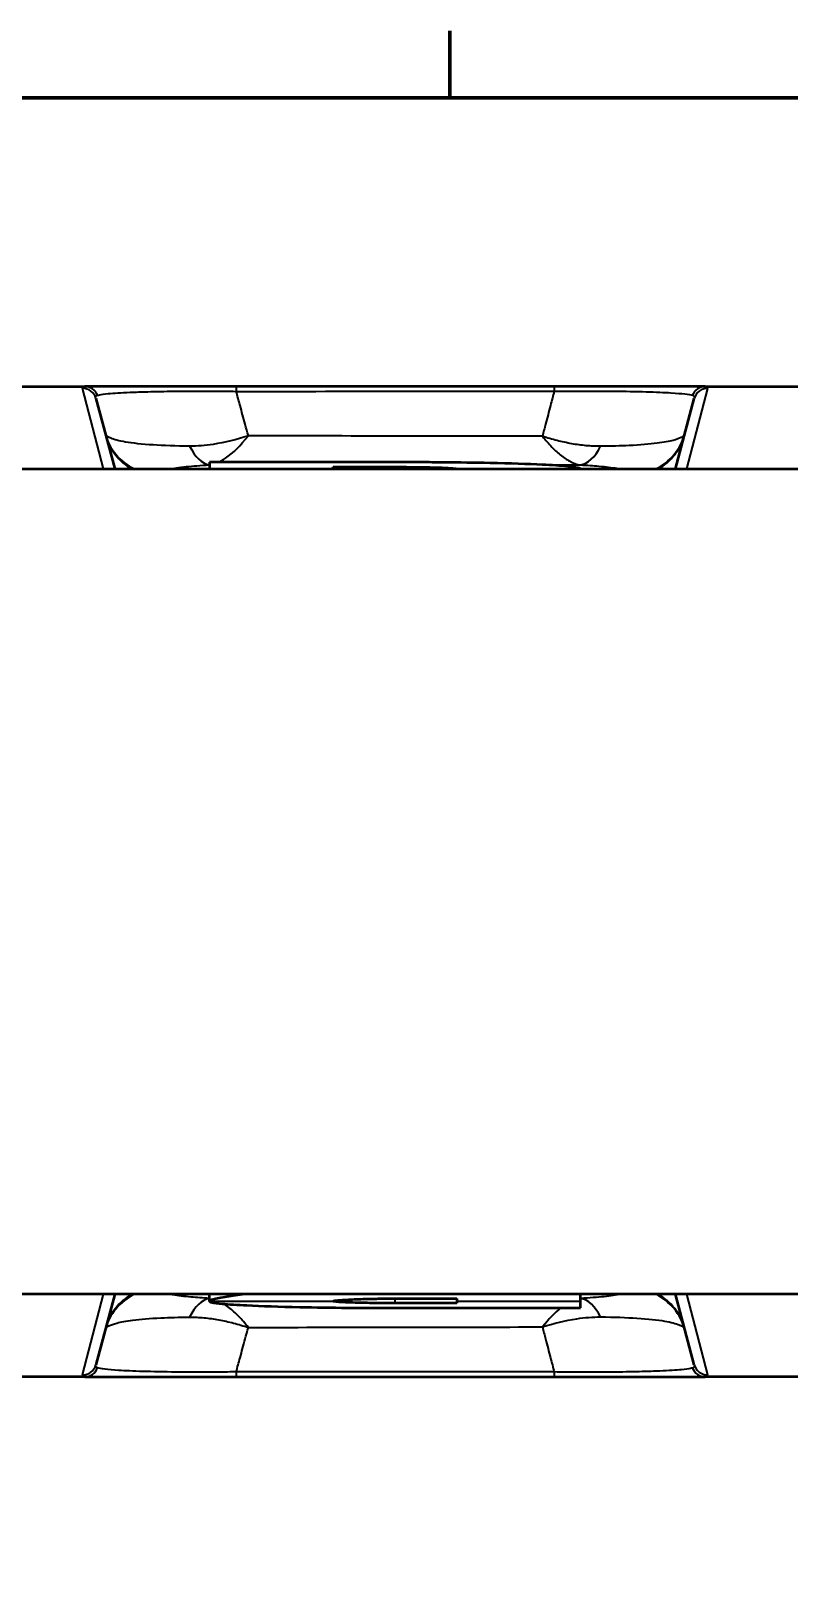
# Model space of a CAD drawing. Header units: millimetres. Extents: x 0 to 1485, y 0 to 1050.
# Drawn here: x 867.1 to 977.5, y 811.3 to 1034.7 of the extents above; entities that cross this region are included whole.
import ezdxf

# ---------------------------------------------------------------- set-up
doc = ezdxf.new("R2010")
doc.units = ezdxf.units.MM
doc.header["$LTSCALE"] = 2.5
for name, color, linetype, lineweight in [('Rahmen (ISO)', 7, 'Continuous', 70), ('Sichtbar (ISO)', 7, 'Continuous', 50), ('Sichtbar schmal (ISO)', 7, 'Continuous', 35)]:
    doc.layers.add(name, color=color, linetype=linetype, lineweight=lineweight)

# ---------------------------------------------------------------- blocks, each defined once
blk = doc.blocks.new('Ränder Standardrahmen')
at = {"layer": 'Rahmen (ISO)'}
blk.add_line((371.25, 410), (371.25, 413.9), dxfattribs=at)
at = {"layer": 'Rahmen (ISO)', "flags": 128}
blk.add_lwpolyline([(10, 10), (10, 410), (584, 410), (584, 10), (10, 10)], dxfattribs=at)

msp = doc.modelspace()

# ---------------------------------------------------------------- linework, layer by layer
at = {"layer": 'Sichtbar (ISO)'}
for p, q in [((859.304, 983.024), (875.01, 983.024)), ((897.042, 983.024), (875.01, 983.024)), ((876.611, 981.286), (879.361, 971.024)), ((943.301, 983.024), (897.042, 983.024)), ((965.267, 983.024), (943.301, 983.024)), ((960.93, 971.024), (963.677, 981.273)), ((965.267, 983.024), (981.048, 983.024)), ((893.146, 971.996), (893.146, 971.024)), ((856.465, 971.024), (983.827, 971.024)), ((911.146, 971.024), (911.146, 971.318)), ((947.146, 971.028), (947.146, 971.024)), ((983.827, 851.024), (856.465, 851.024)), ((879.361, 851.024), (876.611, 840.761)), ((893.146, 850.019), (893.146, 851.024)), ((929.146, 850.407), (929.146, 850.03)), ((929.146, 850.03), (929.146, 849.725)), ((947.146, 850.03), (947.146, 851.024)), ((947.146, 849.04), (947.146, 850.03)), ((963.677, 840.774), (960.93, 851.024)), ((875.01, 839.024), (859.304, 839.024)), ((875.01, 839.024), (897.042, 839.024)), ((897.042, 839.024), (943.301, 839.024)), ((943.301, 839.024), (965.267, 839.024)), ((981.048, 839.024), (965.267, 839.024))]:
    msp.add_line(p, q, dxfattribs=at)
for points in [[(921.946, 972.001), (912.346, 971.999), (902.746, 971.998), (893.146, 971.996)], [(911.146, 971.318), (914.146, 971.318), (917.146, 971.318), (920.146, 971.319)], [(918.346, 849.044), (927.946, 849.043), (937.546, 849.041), (947.146, 849.04)], [(920.146, 850.408), (923.146, 850.407), (926.146, 850.407), (929.146, 850.407)], [(929.146, 849.725), (926.146, 849.725), (923.146, 849.725), (920.146, 849.726)]]:
    msp.add_open_spline(points, degree=3, dxfattribs=at)
for points, knots in [([(947.146, 971.024), (947.152, 971.085), (947.009, 971.145), (946.404, 971.274), (945.881, 971.34), (944.237, 971.495), (942.918, 971.575), (939.473, 971.74), (936.9, 971.823), (931.749, 971.931), (929.442, 971.962), (926.091, 971.989), (925.024, 971.995), (923.288, 972), (922.617, 972.001), (921.946, 972.001)], [0.0040662, 0.0040662, 0.0040662, 0.0040662, 0.2307837, 0.2307837, 0.5157258, 0.5157258, 0.986415, 0.986415, 1.7098192, 1.7098192, 2.2592469, 2.2592469, 2.5139388, 2.5139388, 2.673971, 2.673971, 2.673971, 2.673971]), ([(920.146, 971.319), (921.012, 971.319), (921.893, 971.315), (923.669, 971.297), (924.594, 971.283), (926.621, 971.235), (927.46, 971.202), (928.324, 971.15), (928.666, 971.126), (928.982, 971.084), (929.051, 971.071), (929.131, 971.047), (929.149, 971.035), (929.145, 971.024)], [0, 0, 0, 0, 0.2597299, 0.2597299, 0.537348, 0.537348, 0.9017254, 0.9017254, 1.0815882, 1.0815882, 1.14996, 1.14996, 1.208441, 1.208441, 1.208441, 1.208441]), ([(893.148, 850.03), (893.129, 849.968), (893.264, 849.908), (893.858, 849.779), (894.369, 849.714), (895.974, 849.56), (897.261, 849.48), (900.693, 849.313), (903.306, 849.228), (908.543, 849.117), (910.885, 849.084), (914.282, 849.057), (915.361, 849.05), (917.074, 849.045), (917.71, 849.044), (918.346, 849.044)], [0, 0, 0, 0, 0.2304565, 0.2304565, 0.5127823, 0.5127823, 0.9755458, 0.9755458, 1.7085299, 1.7085299, 2.2630191, 2.2630191, 2.5191586, 2.5191586, 2.6699843, 2.6699843, 2.6699843, 2.6699843]), ([(898.267, 851.024), (897.275, 850.9), (896.41, 850.776), (894.863, 850.526), (894.142, 850.387), (893.356, 850.174), (893.167, 850.095), (893.148, 850.03)], [2.1044935, 2.1044935, 2.1044935, 2.1044935, 2.5041395, 2.5041395, 2.9606221, 2.9606221, 3.2786359, 3.2786359, 3.2786359, 3.2786359]), ([(920.146, 849.726), (919.277, 849.726), (918.393, 849.73), (916.606, 849.748), (915.674, 849.762), (913.613, 849.812), (912.779, 849.846), (911.944, 849.897), (911.615, 849.92), (911.302, 849.963), (911.23, 849.976), (911.148, 850.003), (911.136, 850.017), (911.154, 850.03)], [0, 0, 0, 0, 0.2606027, 0.2606027, 0.5404352, 0.5404352, 0.9139445, 0.9139445, 1.096739, 1.096739, 1.1731638, 1.1731638, 1.244949, 1.244949, 1.244949, 1.244949]), ([(911.154, 850.03), (911.175, 850.047), (911.242, 850.064), (911.45, 850.1), (911.622, 850.123), (912.26, 850.183), (912.758, 850.218), (914.13, 850.292), (914.993, 850.325), (916.526, 850.368), (917.253, 850.383), (918.693, 850.403), (919.424, 850.408), (920.146, 850.408)], [0, 0, 0, 0, 0.0631366, 0.0631366, 0.1344718, 0.1344718, 0.23121879, 0.23121879, 0.35417305, 0.35417305, 0.46012346, 0.46012346, 0.56551488, 0.56551488, 0.56551488, 0.56551488])]:
    msp.add_open_spline(points, degree=3, knots=knots, dxfattribs=at)
at = {"layer": 'Sichtbar schmal (ISO)'}
for p, q in [((877.735, 971.024), (874.68, 982.761)), ((965.609, 982.748), (962.557, 971.024)), ((920.146, 971.319), (920.146, 971.024)), ((874.68, 839.287), (877.735, 851.024)), ((920.146, 849.726), (920.146, 850.408)), ((962.557, 851.024), (965.609, 839.3))]:
    msp.add_line(p, q, dxfattribs=at)
for centre, major_axis, ratio, start_param, end_param in [((874.68, 980.768), (1.932, 0.518), 0.9959774, 0, 1.3100029), ((875.01, 981.024), (0, 2), 0.9898016, 5.0803408, 6.2831853), ((897.042, 981.024), (0, 2), 0.0002131, 6.2831849, 7.1534616), ((943.301, 981.024), (0, 2), 0.0002094, 0, 0.8622262), ((965.267, 981.024), (0, 2), 0.9895103, 0, 1.200009), ((965.609, 980.756), (-1.932, 0.518), 0.9957749, 4.9731318, 6.2831853), ((885.718, 978.211), (-7.727, -2.071), 0.9965156, 0, 0.8602441), ((885.775, 977.998), (-7.727, -2.071), 0.9965155, 0, 0.8019177), ((893.212, 979.594), (0.394, -7.99), 0.5185536, 5.4024209, 6.1723324), ((947.094, 979.597), (-0.396, -7.99), 0.5209301, 0.095202, 0.8756164), ((954.571, 978.2), (7.727, -2.071), 0.996461, 5.4260992, 6.2831853), ((954.517, 977.997), (7.727, -2.071), 0.9964611, 5.4812942, 6.2831853), ((885.718, 843.836), (-7.727, 2.071), 0.9965156, 5.4229412, 6.2831853), ((885.775, 844.05), (-7.727, 2.071), 0.9965155, 5.4812676, 6.2831853), ((893.212, 842.453), (0.394, 7.99), 0.5185536, 0.1108529, 0.8807644), ((947.094, 842.451), (-0.396, 7.99), 0.5209301, 5.4075689, 6.1761222), ((954.571, 843.848), (7.727, 2.071), 0.996461, 0, 0.8570862), ((954.517, 844.05), (7.727, 2.071), 0.9964611, 0, 0.8018911), ((874.68, 841.279), (1.932, -0.518), 0.9959774, 4.9731824, 6.2831853), ((875.01, 841.024), (0, -2), 0.9898016, 0, 1.2028445), ((965.267, 841.024), (0, -2), 0.9895103, 5.0831763, 6.2831853), ((965.609, 841.292), (-1.932, -0.518), 0.9957749, 0, 1.3100535), ((897.042, 841.024), (0, -2), 0.0002131, 5.412909, 6.2831857), ((943.301, 841.024), (0, -2), 0.0002094, 5.4209594, 6.2831857)]:
    msp.add_ellipse(centre, major_axis=major_axis, ratio=ratio, start_param=start_param, end_param=end_param, dxfattribs=at)
for points, knots in [([(875.01, 983.024), (874.87, 983.024), (874.776, 983.002), (874.669, 982.915), (874.657, 982.849), (874.68, 982.761)], [0, 0, 0, 0, 0.29509583, 0.29509583, 0.59019166, 0.59019166, 0.59019166, 0.59019166]), ([(876.611, 981.286), (876.58, 981.404), (876.581, 981.502), (876.659, 981.654), (876.737, 981.709), (876.857, 981.743)], [-0.59019166, -0.59019166, -0.59019166, -0.59019166, -0.29509583, -0.29509583, 0, 0, 0, 0]), ([(876.857, 981.743), (876.935, 981.765), (877.028, 981.787), (877.441, 981.868), (877.868, 981.926), (879.217, 982.056), (880.266, 982.124), (882.38, 982.215), (883.239, 982.243), (885.332, 982.297), (886.634, 982.319), (889.716, 982.349), (891.533, 982.353), (894.625, 982.339), (895.839, 982.328), (897.041, 982.313)], [-3.4419914, -3.4419914, -3.4419914, -3.4419914, -3.2510731, -3.2510731, -2.715636, -2.715636, -1.9622923, -1.9622923, -1.5348684, -1.5348684, -1.0127142, -1.0127142, -0.3895054, -0.3895054, 0, 0, 0, 0]), ([(897.041, 982.313), (904.751, 982.315), (912.461, 982.317), (927.881, 982.321), (935.591, 982.323), (943.301, 982.325)], [-4.625923, -4.625923, -4.625923, -4.625923, -2.3129615, -2.3129615, 0, 0, 0, 0]), ([(898.809, 975.843), (898.656, 976.403), (898.503, 976.963), (898.35, 977.523), (898.1, 978.439), (897.849, 979.356), (897.413, 980.953), (897.227, 981.633), (897.041, 982.313)], [0.50985668, 0.50985668, 0.50985668, 0.50985668, 0.73400521, 0.73400521, 0.73400521, 1.10100781, 1.10100781, 1.37319218, 1.37319218, 1.37319218, 1.37319218]), ([(943.301, 982.325), (943.121, 981.642), (942.942, 980.958), (942.521, 979.358), (942.28, 978.442), (942.04, 977.525), (941.887, 976.942), (941.734, 976.36), (941.58, 975.777)], [0.0939561, 0.0939561, 0.0939561, 0.0939561, 0.36976251, 0.36976251, 0.73952502, 0.73952502, 0.73952502, 0.9745004, 0.9745004, 0.9745004, 0.9745004]), ([(943.301, 982.325), (944.104, 982.335), (944.912, 982.343), (947.828, 982.364), (949.876, 982.364), (953.598, 982.332), (955.249, 982.302), (958.118, 982.218), (959.32, 982.165), (961.935, 982.004), (962.951, 981.879), (963.422, 981.748)], [-3.4336731, -3.4336731, -3.4336731, -3.4336731, -3.1733778, -3.1733778, -2.4856363, -2.4856363, -1.8126265, -1.8126265, -1.1396168, -1.1396168, 0, 0, 0, 0]), ([(963.422, 981.748), (963.547, 981.714), (963.628, 981.657), (963.709, 981.498), (963.71, 981.397), (963.677, 981.273)], [-0.60488461, -0.60488461, -0.60488461, -0.60488461, -0.3024423, -0.3024423, 0, 0, 0, 0]), ([(965.609, 982.748), (965.633, 982.84), (965.62, 982.909), (965.51, 983.001), (965.412, 983.024), (965.267, 983.024)], [0, 0, 0, 0, 0.3024423, 0.3024423, 0.60488461, 0.60488461, 0.60488461, 0.60488461]), ([(890.268, 974.35), (888.262, 974.361), (886.456, 974.421), (883.311, 974.62), (881.979, 974.768), (880.956, 974.94), (879.981, 975.105), (879.274, 975.292), (878.307, 975.697), (878.051, 975.915), (877.99, 976.141)], [0, 0, 0, 0, 0.4629822, 0.4629822, 0.9731941, 0.9731941, 0.9731941, 1.4597911, 1.4597911, 1.9463882, 1.9463882, 1.9463882, 1.9463882]), ([(898.809, 975.843), (897.112, 975.289), (895.393, 974.861), (892.539, 974.435), (891.391, 974.344), (890.268, 974.35)], [-0.00184155, -0.00184155, -0.00184155, -0.00184155, 0.37600238, 0.37600238, 0.6351631, 0.6351631, 0.6351631, 0.6351631]), ([(894.446, 971.997), (894.785, 972.151), (895.126, 972.346), (896.577, 973.327), (897.701, 974.462), (898.809, 975.843)], [-0.49265294, -0.49265294, -0.49265294, -0.49265294, -0.37600238, -0.37600238, 0.00184155, 0.00184155, 0.00184155, 0.00184155]), ([(941.58, 975.777), (941.283, 975.778), (940.986, 975.778), (933.847, 975.789), (927.005, 975.8), (920.163, 975.81), (913.321, 975.821), (906.479, 975.831), (899.361, 975.842), (899.085, 975.843), (898.809, 975.843)], [1.9635101, 1.9635101, 1.9635101, 1.9635101, 2.0526318, 2.0526318, 4.1052636, 4.1052636, 4.1052636, 6.1578953, 6.1578953, 6.2406502, 6.2406502, 6.2406502, 6.2406502]), ([(950.037, 974.321), (949.354, 974.316), (948.661, 974.348), (947.263, 974.476), (946.557, 974.572), (945.848, 974.698), (945.139, 974.824), (944.426, 974.98), (943.001, 975.342), (942.289, 975.548), (941.58, 975.777)], [0, 0, 0, 0, 0.15791063, 0.15791063, 0.31582126, 0.31582126, 0.31582126, 0.47373188, 0.47373188, 0.63164251, 0.63164251, 0.63164251, 0.63164251]), ([(941.58, 975.777), (942.042, 975.204), (942.505, 974.675), (943.433, 973.722), (943.897, 973.299), (944.36, 972.94), (944.822, 972.581), (945.282, 972.285), (946.196, 971.84), (946.649, 971.69), (947.096, 971.623)], [-0.63164251, -0.63164251, -0.63164251, -0.63164251, -0.47373188, -0.47373188, -0.31582126, -0.31582126, -0.31582126, -0.15791063, -0.15791063, 0, 0, 0, 0]), ([(962.299, 976.129), (962.25, 975.947), (962.073, 975.769), (961.478, 975.456), (961.099, 975.318), (960.004, 975.033), (959.236, 974.89), (957.165, 974.624), (955.823, 974.508), (952.959, 974.369), (951.555, 974.331), (950.037, 974.321)], [0, 0, 0, 0, 0.3951817, 0.3951817, 0.7323745, 0.7323745, 1.1411802, 1.1411802, 1.6021957, 1.6021957, 1.9529454, 1.9529454, 1.9529454, 1.9529454]), ([(887.342, 971.024), (887.952, 971.147), (888.758, 971.266), (890.71, 971.466), (891.856, 971.552), (893.146, 971.617)], [-0.95485777, -0.95485777, -0.95485777, -0.95485777, -0.46298221, -0.46298221, -0.00800079, -0.00800079, -0.00800079, -0.00800079]), ([(947.096, 971.623), (948.093, 971.574), (949.005, 971.512), (950.846, 971.349), (951.692, 971.244), (952.578, 971.096), (952.771, 971.06), (952.947, 971.024)], [-1.9529454, -1.9529454, -1.9529454, -1.9529454, -1.60219568, -1.60219568, -1.14118018, -1.14118018, -0.99793543, -0.99793543, -0.99793543, -0.99793543]), ([(893.146, 850.431), (892.17, 850.48), (891.275, 850.541), (889.446, 850.701), (888.598, 850.806), (887.711, 850.953), (887.519, 850.988), (887.343, 851.024)], [-1.93839056, -1.93839056, -1.93839056, -1.93839056, -1.59420096, -1.59420096, -1.13388306, -1.13388306, -0.99153267, -0.99153267, -0.99153267, -0.99153267]), ([(898.809, 846.204), (898.342, 846.787), (897.872, 847.325), (896.932, 848.294), (896.461, 848.724), (895.992, 849.089), (895.733, 849.291), (895.475, 849.473), (895.218, 849.633)], [-0.63700464, -0.63700464, -0.63700464, -0.63700464, -0.47775348, -0.47775348, -0.31850232, -0.31850232, -0.31850232, -0.23073139, -0.23073139, -0.23073139, -0.23073139]), ([(952.948, 851.024), (952.339, 850.899), (951.534, 850.78), (949.583, 850.578), (948.437, 850.491), (947.146, 850.427)], [-0.95500903, -0.95500903, -0.95500903, -0.95500903, -0.46164949, -0.46164949, -0.00582514, -0.00582514, -0.00582514, -0.00582514]), ([(877.99, 845.907), (878.039, 846.089), (878.215, 846.265), (878.807, 846.576), (879.182, 846.713), (880.271, 846.996), (881.04, 847.138), (883.113, 847.402), (884.458, 847.516), (887.329, 847.653), (888.742, 847.689), (890.268, 847.697)], [0, 0, 0, 0, 0.3922731, 0.3922731, 0.7257051, 0.7257051, 1.1338831, 1.1338831, 1.594201, 1.594201, 1.9463914, 1.9463914, 1.9463914, 1.9463914]), ([(890.268, 847.697), (890.958, 847.701), (891.657, 847.668), (893.07, 847.536), (893.783, 847.437), (894.5, 847.307), (895.216, 847.178), (895.936, 847.019), (897.375, 846.649), (898.094, 846.438), (898.809, 846.204)], [0, 0, 0, 0, 0.15925116, 0.15925116, 0.31850232, 0.31850232, 0.31850232, 0.47775348, 0.47775348, 0.63700464, 0.63700464, 0.63700464, 0.63700464]), ([(941.58, 846.27), (943.248, 846.809), (944.936, 847.225), (947.762, 847.644), (948.912, 847.734), (950.037, 847.727)], [-0.00184694, -0.00184694, -0.00184694, -0.00184694, 0.36981776, 0.36981776, 0.62979557, 0.62979557, 0.62979557, 0.62979557]), ([(950.037, 847.727), (952.035, 847.713), (953.831, 847.651), (956.98, 847.448), (958.317, 847.297), (959.343, 847.123), (960.315, 846.957), (961.019, 846.769), (961.983, 846.362), (962.238, 846.144), (962.299, 845.918)], [0, 0, 0, 0, 0.4616495, 0.4616495, 0.976471, 0.976471, 0.976471, 1.4647066, 1.4647066, 1.9529421, 1.9529421, 1.9529421, 1.9529421]), ([(897.041, 839.735), (897.227, 840.415), (897.413, 841.095), (897.849, 842.692), (898.1, 843.608), (898.35, 844.525), (898.503, 845.085), (898.656, 845.645), (898.809, 846.204)], [0.09481824, 0.09481824, 0.09481824, 0.09481824, 0.3670026, 0.3670026, 0.73400521, 0.73400521, 0.73400521, 0.95815373, 0.95815373, 0.95815373, 0.95815373]), ([(898.809, 846.204), (899.085, 846.205), (899.361, 846.205), (906.479, 846.216), (913.321, 846.227), (920.163, 846.237), (927.005, 846.248), (933.847, 846.259), (940.986, 846.269), (941.283, 846.27), (941.58, 846.27)], [1.9698769, 1.9698769, 1.9698769, 1.9698769, 2.0526318, 2.0526318, 4.1052636, 4.1052636, 4.1052636, 6.1578953, 6.1578953, 6.2470171, 6.2470171, 6.2470171, 6.2470171]), ([(941.58, 846.27), (941.734, 845.688), (941.887, 845.105), (942.04, 844.523), (942.28, 843.606), (942.521, 842.689), (942.942, 841.089), (943.121, 840.406), (943.301, 839.722)], [0.50454964, 0.50454964, 0.50454964, 0.50454964, 0.73952502, 0.73952502, 0.73952502, 1.10928753, 1.10928753, 1.38509393, 1.38509393, 1.38509393, 1.38509393]), ([(876.857, 840.304), (876.737, 840.338), (876.659, 840.393), (876.581, 840.546), (876.58, 840.643), (876.611, 840.761)], [-0.59019166, -0.59019166, -0.59019166, -0.59019166, -0.29509583, -0.29509583, 0, 0, 0, 0]), ([(897.041, 839.735), (896.21, 839.724), (895.374, 839.716), (892.351, 839.694), (890.228, 839.695), (886.49, 839.728), (884.877, 839.758), (882.07, 839.841), (880.893, 839.893), (878.32, 840.052), (877.318, 840.175), (876.857, 840.304)], [-3.4407276, -3.4407276, -3.4407276, -3.4407276, -3.1713671, -3.1713671, -2.4574915, -2.4574915, -1.794116, -1.794116, -1.1307406, -1.1307406, 0, 0, 0, 0]), ([(963.422, 840.299), (963.34, 840.276), (963.242, 840.254), (962.819, 840.172), (962.388, 840.114), (961.037, 839.984), (959.989, 839.915), (957.879, 839.824), (957.022, 839.795), (954.933, 839.741), (953.637, 839.718), (950.574, 839.688), (948.77, 839.683), (945.7, 839.697), (944.495, 839.708), (943.301, 839.722)], [-3.4349851, -3.4349851, -3.4349851, -3.4349851, -3.2373085, -3.2373085, -2.7035527, -2.7035527, -1.9527361, -1.9527361, -1.5255895, -1.5255895, -1.0056818, -1.0056818, -0.3868007, -0.3868007, 0, 0, 0, 0]), ([(963.677, 840.774), (963.71, 840.651), (963.709, 840.549), (963.628, 840.391), (963.547, 840.334), (963.422, 840.299)], [-0.60488461, -0.60488461, -0.60488461, -0.60488461, -0.3024423, -0.3024423, 0, 0, 0, 0]), ([(874.68, 839.287), (874.657, 839.199), (874.669, 839.133), (874.776, 839.045), (874.87, 839.024), (875.01, 839.024)], [0, 0, 0, 0, 0.29509583, 0.29509583, 0.59019166, 0.59019166, 0.59019166, 0.59019166]), ([(943.301, 839.722), (935.591, 839.724), (927.881, 839.726), (912.461, 839.73), (904.751, 839.732), (897.041, 839.735)], [-4.625923, -4.625923, -4.625923, -4.625923, -2.3129615, -2.3129615, 0, 0, 0, 0]), ([(965.267, 839.024), (965.412, 839.024), (965.51, 839.046), (965.62, 839.138), (965.633, 839.208), (965.609, 839.3)], [0, 0, 0, 0, 0.3024423, 0.3024423, 0.60488461, 0.60488461, 0.60488461, 0.60488461])]:
    msp.add_open_spline(points, degree=3, knots=knots, dxfattribs=at)
for points in [[(941.914, 971.623), (943.641, 971.623), (945.369, 971.623), (947.096, 971.623)], [(893.148, 850.03), (899.15, 850.03), (905.152, 850.03), (911.154, 850.03)], [(929.146, 850.03), (935.146, 850.03), (941.146, 850.03), (947.146, 850.03)], [(944.274, 849.04), (943.378, 848.329), (942.475, 847.381), (941.58, 846.27)]]:
    msp.add_open_spline(points, degree=3, dxfattribs=at)

# ---------------------------------------------------------------- block references
at = {"xscale": 2.5, "yscale": 2.5, "zscale": 2.5}
msp.add_blockref('Ränder Standardrahmen', (0, 0), dxfattribs=at)

doc.saveas('drawing.dxf')
